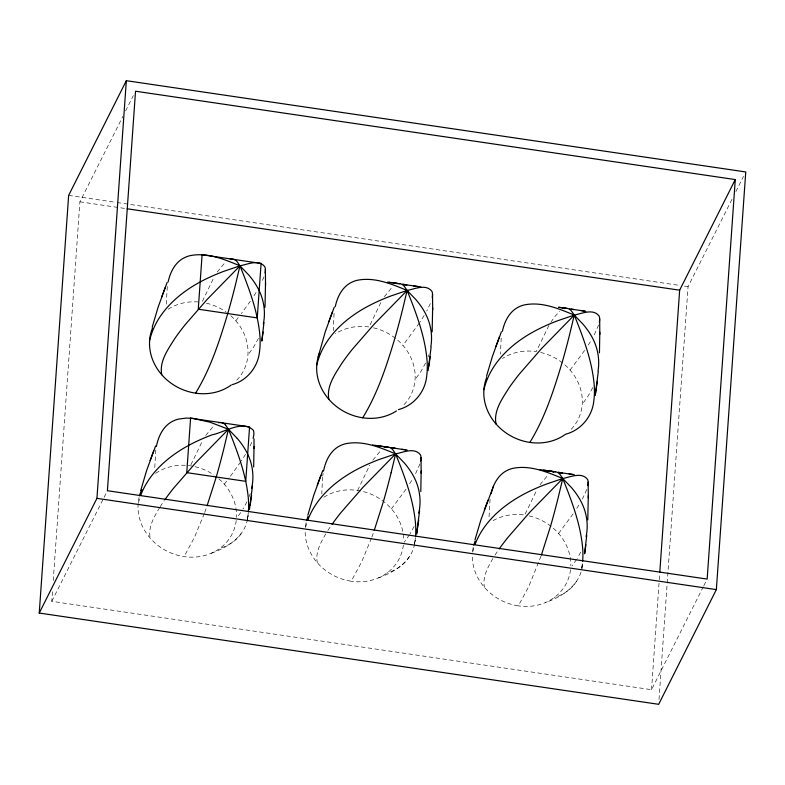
<?xml version="1.0" encoding="UTF-8"?>
<svg xmlns="http://www.w3.org/2000/svg" width="785" height="785" viewBox="0 0 785 785"><rect width="100%" height="100%" fill="white"/><g stroke="black" fill="none" stroke-linecap="round" stroke-linejoin="round"><path stroke-width="0.59" stroke-dasharray="3.92 2.94" d="M703.301 586.748L651.53 689.691L51.781 601.32L52.556 590.33M53.243 580.557L79.903 201.814L122.862 116.396M651.53 689.691L659.184 580.959M659.272 579.732L659.694 573.629M659.007 699.435L688.062 286.653L732.012 199.262M334.057 313.48L333.311 330.593M322.547 476.907L321.801 494.03M501.193 338.109L500.428 354.074M167.293 286.535L166.165 305.964M155.783 449.962L154.665 469.401M322.743 475.749L323.116 473.433M490.066 499.221L488.947 518.659M211.371 553.209C228.641 547.066 246.961 535.233 248.04 514.881A146.618 60.73 53.9 0 0 248.266 512.948M378.517 577.838C395.768 571.676 414.146 559.882 415.177 539.511A146.618 60.73 53.9 0 0 415.412 537.578M581.685 567.634L582.323 564.13A146.618 60.73 53.9 0 0 582.558 562.197M247.196 519.542L248.452 514.303L247.285 519.15M414.333 544.172L415.589 538.932L414.421 543.779M581.567 568.409L582.735 563.561C581.214 584.05 563.394 596.365 545.654 602.468M138.405 502.842L140.034 497.337M305.542 527.471L307.171 521.966M472.688 552.1L474.317 546.586M249.13 496.66L250.238 493.569M428.149 356.822L428.885 354.761M263.976 276.791L261.64 282.453M204.718 512.448L206.7 506.933M371.864 537.068L373.846 531.553M419.995 463.798L415.226 474.493M598.641 324.99L593.872 335.686M540.993 556.182L528.805 586.473L518.355 605.853A50.328 44.804 26.7 0 1 472.295 555.24M586.758 489.477L582.362 499.123M204.316 513.508L194.523 537.215L184.073 556.594M371.462 538.137L361.669 561.844L351.209 581.224A50.328 44.804 26.7 0 1 305.159 530.611M202.412 301.322L213.648 277.959M190.912 464.759L202.638 440.513M357.607 490.429L369.784 465.142M525.194 514.018L536.93 489.761M250.13 445.89L251.71 442.328M430.357 303.53L426.726 311.056M125.62 110.921L133.332 95.593M51.781 601.32L103.551 498.387M104.101 497.288L107.408 490.713M735.859 191.618L743.552 176.321M703.851 585.659L706.058 581.273M258.471 338.394L253.869 346.695L247.932 355.006M246.961 501.821L242.987 509.092M425.607 363.023L421.015 371.325L415.069 379.636M414.107 526.45L410.123 533.712M592.754 387.643L588.161 395.954L582.215 404.265M580.714 552.12L577.269 558.341M380.794 302.588L369.107 326.992A50.328 44.804 26.7 0 0 335.372 333.821M548.931 325.451L536.253 351.621A50.328 44.804 26.7 0 0 502.518 358.451M159.649 507.561C154.302 516.687 147.776 527.157 150.249 538.176M325.765 533.869C320.81 542.514 315.001 552.473 317.385 562.806M492.901 558.498C487.956 567.143 482.147 577.103 484.531 587.435M253.987 295.749L257.048 290.852M245.538 454.289L241.28 460.981M424.185 315.482L419.926 322.174M409.623 483.805L412.684 478.919M588.269 345.007L591.331 340.111M576.769 508.435L579.83 503.538M160.16 506.727L163.044 502.361A146.618 27.799 -41.1 0 1 164.281 500.575M327.875 530.474L330.181 526.98A146.618 27.799 -41.1 0 1 331.417 525.194M495.021 555.103L497.327 551.61A146.618 27.799 -41.1 0 1 498.563 549.824M217.219 272.052L225.511 262.004M205.719 435.489L214.001 425.441M384.365 296.681L392.647 286.633M372.855 460.118L381.147 450.07M550.874 322.262L554.612 316.875L559.793 311.262M540.002 484.737L548.283 474.689M240.671 461.884L229.819 477.054M419.318 323.077L402.931 345.41M240.691 512.625L237.678 516.775M409.515 534.752L404.197 542.239M576.651 559.381L571.971 566.034M409.446 556.536C404.471 564.778 395.983 570.273 386.907 573.05M576.592 581.165C571.617 589.407 563.12 594.893 554.053 597.679M250.366 301.146L241.319 313.617M406.012 489.212L391.43 508.847M584.658 350.404L570.077 370.039M573.148 513.832L558.567 533.476M241.123 533.721C236.049 541.012 228.141 545.82 219.771 548.421M235.794 320.79L238.552 317.199M224.284 484.217L229.122 477.947M68.648 195.386L115.925 202.353M117.142 202.53L679.574 285.406M684.422 286.113L688.062 286.653M79.903 201.814L125.943 208.604M236.236 520.455A50.328 44.804 26.7 0 1 179.48 555.721A50.328 44.804 26.7 0 1 139.063 497.572M155.656 473.345A50.328 44.804 26.7 0 1 214.099 475.141M218.829 478.791A50.328 44.804 26.7 0 1 236.491 517.364M230.79 315.766A50.328 44.804 26.7 0 1 234.921 382.001M168.225 309.192A50.328 44.804 26.7 0 1 200.793 302.205M206.367 303.196A50.328 44.804 26.7 0 1 226.296 312.195M403.372 545.084A50.328 44.804 26.7 0 1 351.209 581.224M305.443 526.568A50.328 44.804 26.7 0 1 306.14 522.486M323.862 497.258A50.328 44.804 26.7 0 1 376.329 496.738A50.328 44.804 26.7 0 1 403.657 541.042M570.518 569.714A50.328 44.804 26.7 0 1 518.355 605.853M472.58 551.198A50.328 44.804 26.7 0 1 473.276 547.116M493.049 520.641A50.328 44.804 26.7 0 1 524.743 515.058M529.149 515.892A50.328 44.804 26.7 0 1 570.803 565.671M540.659 352.455A50.328 44.804 26.7 0 1 579.153 384.895A50.328 44.804 26.7 0 1 570.881 429.63M373.513 327.826A50.328 44.804 26.7 0 1 412.449 361.414A50.328 44.804 26.7 0 1 402.067 406.63"/><path stroke-width="1.18" d="M254.036 448.588L253.997 438.815M265.536 285.161L265.369 269.461M421.172 473.218L421.005 457.518M432.682 309.79L432.506 294.081M588.318 497.847L588.142 482.147M599.818 334.41L599.652 318.71M253.673 466.967L254.006 446.459M265.006 307.239L265.516 283.032M420.809 491.596L421.152 471.088M432.152 331.869L432.653 307.661M587.788 519.925L588.289 495.718M599.455 352.789L599.799 332.281M39.25 613.046L68.648 195.386L126.336 80.688L745.75 171.954L716.352 589.613L658.664 704.312L39.25 613.046L96.938 498.347L126.336 80.688M659.783 572.402L679.653 290.185L735.28 179.579L135.53 91.217L107.408 490.713L707.157 579.085L735.28 179.579M263.976 322.557L261.827 341.102L263.093 332.035M252.466 485.993L249.463 509.426M431.112 347.186L428.11 370.618M419.612 510.623L416.609 534.055L418.729 520.102M598.258 371.815L595.256 395.248L597.375 381.294M586.758 535.252L584.609 553.788L585.875 544.731M430.857 346.577C432.633 336 430.955 324.951 426.314 315.295A229.662 98.066 4 0 0 415.922 299.644L407.121 290.46L404.246 286.26A229.662 36.473 -81.6 0 0 398.741 283.689M598.003 371.207C599.779 360.629 598.101 349.58 593.46 339.915A229.662 98.066 4 0 0 583.069 324.274L574.267 315.089L571.382 310.889A229.662 36.473 -81.6 0 0 565.877 308.319L564.454 308.584M251.592 495.472L250.199 505.128M430.239 356.665L428.846 366.32M263.309 323.989C265.723 312.822 264.103 300.94 259.168 290.666A229.662 98.066 4 0 0 248.776 275.015L239.974 265.84L237.099 261.631A229.662 36.473 -81.6 0 0 231.595 259.06L230.162 259.325M251.592 488.447C254.271 476.976 252.77 464.691 247.667 454.093A229.662 98.066 4 0 0 237.276 438.452M418.739 513.076C421.417 501.605 419.916 489.31 414.814 478.722A229.662 98.066 4 0 0 404.422 463.081L395.611 453.897L392.736 449.697A229.662 36.473 -81.6 0 0 387.231 447.126L385.798 447.391M586.081 536.685C588.495 525.508 586.886 513.625 581.95 503.352A229.662 98.066 4 0 0 571.558 487.701L562.757 478.526L559.882 474.317A229.662 36.473 -81.6 0 0 554.377 471.756L552.944 472.011M318.151 357.038L325.275 331.751L334.253 307.141M391.107 472.776L395.611 453.897C403.333 452.366 414.578 447.077 420.417 454.79A146.618 27.799 -41.1 0 1 420.701 461.021M168.118 282.021C169.864 273.896 173.406 265.713 180.069 260.434A146.618 60.73 53.9 0 1 189.921 255.694C207.23 252.093 224.274 259.354 239.974 265.84C247.687 264.31 258.942 259.011 264.78 266.723A146.618 27.799 -41.1 0 1 265.065 272.954M156.352 446.488C158.128 438.02 161.592 429.375 168.569 423.871A146.618 60.73 53.9 0 1 178.411 419.131L186.28 418.081L192.541 418.326L210.037 422.202L228.474 429.267L237.276 438.452M335.264 306.65C337.01 298.526 340.553 290.342 347.215 285.063A146.618 60.73 53.9 0 1 357.067 280.323C374.376 276.712 391.421 283.974 407.121 290.46C414.833 288.939 426.088 283.64 431.927 291.353A146.618 27.799 -41.1 0 1 432.211 297.584M323.498 471.118C325.265 462.65 328.738 454.005 335.715 448.49A146.618 60.73 53.9 0 1 345.557 443.751C362.866 440.149 379.92 447.411 395.611 453.897C404.658 476.426 413.479 499.535 415.55 523.919A146.618 60.73 53.9 0 1 415.51 536.587M502.4 331.28C504.147 323.155 507.699 314.971 514.361 309.692A146.618 60.73 53.9 0 1 524.203 304.953C541.513 301.342 558.567 308.603 574.267 315.089C581.979 313.558 593.224 308.269 599.073 315.982A146.618 27.799 -41.1 0 1 599.347 322.213M491.155 493.686C492.911 485.905 496.493 478.183 502.851 473.12A146.618 60.73 53.9 0 1 512.703 468.38C530.012 464.779 547.057 472.04 562.757 478.526C570.469 476.995 581.724 471.697 587.563 479.409A146.618 27.799 -41.1 0 1 587.847 485.64M253.084 438.246L253.565 436.391A146.618 27.799 -41.1 0 0 253.28 430.16C242.447 419.749 224.343 432.447 212.284 434.762A229.662 98.066 4 0 0 188.665 445.399C168.206 456.517 149.228 472.913 140.77 495.158M149.611 340.523C155.705 314.128 177.096 294.365 200.185 281.972A229.662 98.066 4 0 1 223.794 271.335L239.974 265.84C249.022 288.36 257.843 311.468 259.913 335.862A146.618 60.73 53.9 0 1 259.541 351.445C258.128 366.752 247.236 380.489 232.301 384.611M316.757 365.153C322.851 338.757 344.242 318.995 367.321 306.601A229.662 98.066 4 0 1 390.93 295.965L407.121 290.46C416.158 312.989 424.989 336.098 427.06 360.492A146.618 60.73 53.9 0 1 426.687 376.074C425.274 391.813 413.764 405.649 398.417 409.613M483.894 389.772C489.987 363.386 511.378 343.624 534.467 331.231A229.662 98.066 4 0 1 558.076 320.594L574.267 315.089C583.304 337.619 592.125 360.727 594.206 385.111A146.618 60.73 53.9 0 1 593.823 400.703C592.42 416.442 580.9 430.268 565.553 434.242A50.328 44.804 26.7 0 1 505.363 432.466A50.328 44.804 26.7 0 1 486.671 377.565M152.212 327.1L158.128 307.121L167.107 282.512M140.711 490.537L146.618 470.558L155.607 445.949M307.848 515.166L313.764 495.188L322.743 470.578M486.494 376.358L492.411 356.38L501.399 331.77M474.994 539.795L480.911 519.817L493.52 486.033M207.093 505.795L216.258 476.986A229.662 36.473 -81.6 0 0 223.97 448.147L228.474 429.267L225.589 425.068M374.239 530.424L383.394 501.615A229.662 36.473 -81.6 0 0 391.107 472.776M541.385 555.044L550.54 526.244A229.662 36.473 -81.6 0 0 558.253 497.405L562.757 478.526L546.566 484.021A229.662 98.066 4 0 0 522.947 494.658C502.488 505.766 483.511 522.172 475.053 544.417M165.262 287.379L161.612 297.103M153.752 450.806L150.102 460.54M332.398 312.008L328.758 321.732M320.898 475.435L317.248 485.169M499.545 336.628L495.894 346.362M488.034 500.065L484.394 509.799M307.916 519.788C316.375 497.543 335.342 481.126 355.821 470.029A229.662 98.066 4 0 1 379.43 459.392L395.611 453.897L362.768 487.514L340.69 512.89A146.618 27.799 -41.1 0 0 332.065 524.292M195.573 393.167C210.635 368.636 219.515 340.955 227.758 313.558A229.662 36.473 -81.6 0 0 235.471 284.71L239.974 265.84L207.132 299.448L185.054 324.833A146.618 27.799 -41.1 0 0 174.545 338.924C167.941 349.521 159.11 361.542 161.749 374.749M362.719 417.787C377.781 393.265 386.662 365.584 394.904 338.188A229.662 36.473 -81.6 0 0 402.617 309.339L407.121 290.46L374.268 324.077L352.2 349.453A146.618 27.799 -41.1 0 0 341.691 363.553C335.087 374.151 326.246 386.171 328.895 399.369M529.855 442.416C544.918 417.895 553.808 390.214 562.04 362.807A229.662 36.473 -81.6 0 0 569.763 333.968L574.267 315.089L541.414 348.707L519.336 374.082A146.618 27.799 -41.1 0 0 508.837 388.183C502.223 398.78 493.392 410.8 496.032 423.998M218.662 422.762L220.085 422.516A229.662 36.473 -81.6 0 1 225.589 425.068M387.741 282.09L399.918 283.748M562.217 307.798L565.249 308.26L558.547 307.259L567.064 308.377M383.561 446.596L386.603 447.067L379.901 446.057L388.418 447.185M543.377 470.146L555.554 471.814M418.66 286.633L413.459 285.877M585.806 311.262L580.596 310.507M407.16 450.06L401.949 449.314M574.306 474.689L569.096 473.934M127.16 208.781L679.653 290.185M420.848 286.967L402.42 284.248L406.895 284.945L403.981 284.494M573.227 309.418L584.295 311.046M405.649 449.854L390.91 447.685L395.385 448.382L392.48 447.931M572.785 474.483L558.057 472.315L562.531 473.012L559.617 472.56M96.938 498.347L716.352 589.613M389.262 282.345L398.103 283.63L395.071 283.169M547.037 470.686L553.739 471.697L550.707 471.226M544.898 470.411L547.842 470.853L539.707 469.607M377.752 445.782L380.696 446.223L372.571 444.977M571.127 309.123L574.031 309.575L569.557 308.878M139.504 495.816A50.328 44.804 26.7 0 1 141.859 489.506M231.271 384.984A50.328 44.804 26.7 0 1 170.934 383.109A50.328 44.804 26.7 0 1 152.506 328.022M248.364 511.957A146.618 60.73 53.9 0 0 248.413 499.289C246.343 474.905 237.512 451.797 228.474 429.267L195.622 462.885L173.544 488.26A146.618 27.799 -41.1 0 0 164.919 499.662M306.65 520.445A50.328 44.804 26.7 0 1 308.024 516.373M582.647 561.216A146.618 60.73 53.9 0 0 582.696 548.548C580.625 524.154 571.794 501.046 562.757 478.526L529.904 512.144L507.836 537.519A146.618 27.799 -41.1 0 0 499.201 548.921M473.797 545.075A50.328 44.804 26.7 0 1 475.17 541.002M396.454 410.957A50.328 44.804 26.7 0 1 337.177 407.072A50.328 44.804 26.7 0 1 319.534 352.936M190.588 418.17L186.761 472.649L245.744 481.333L249.581 426.863L190.588 418.17M202.098 254.733L198.262 309.212L257.254 317.905L261.091 263.426L202.098 254.733"/></g></svg>
